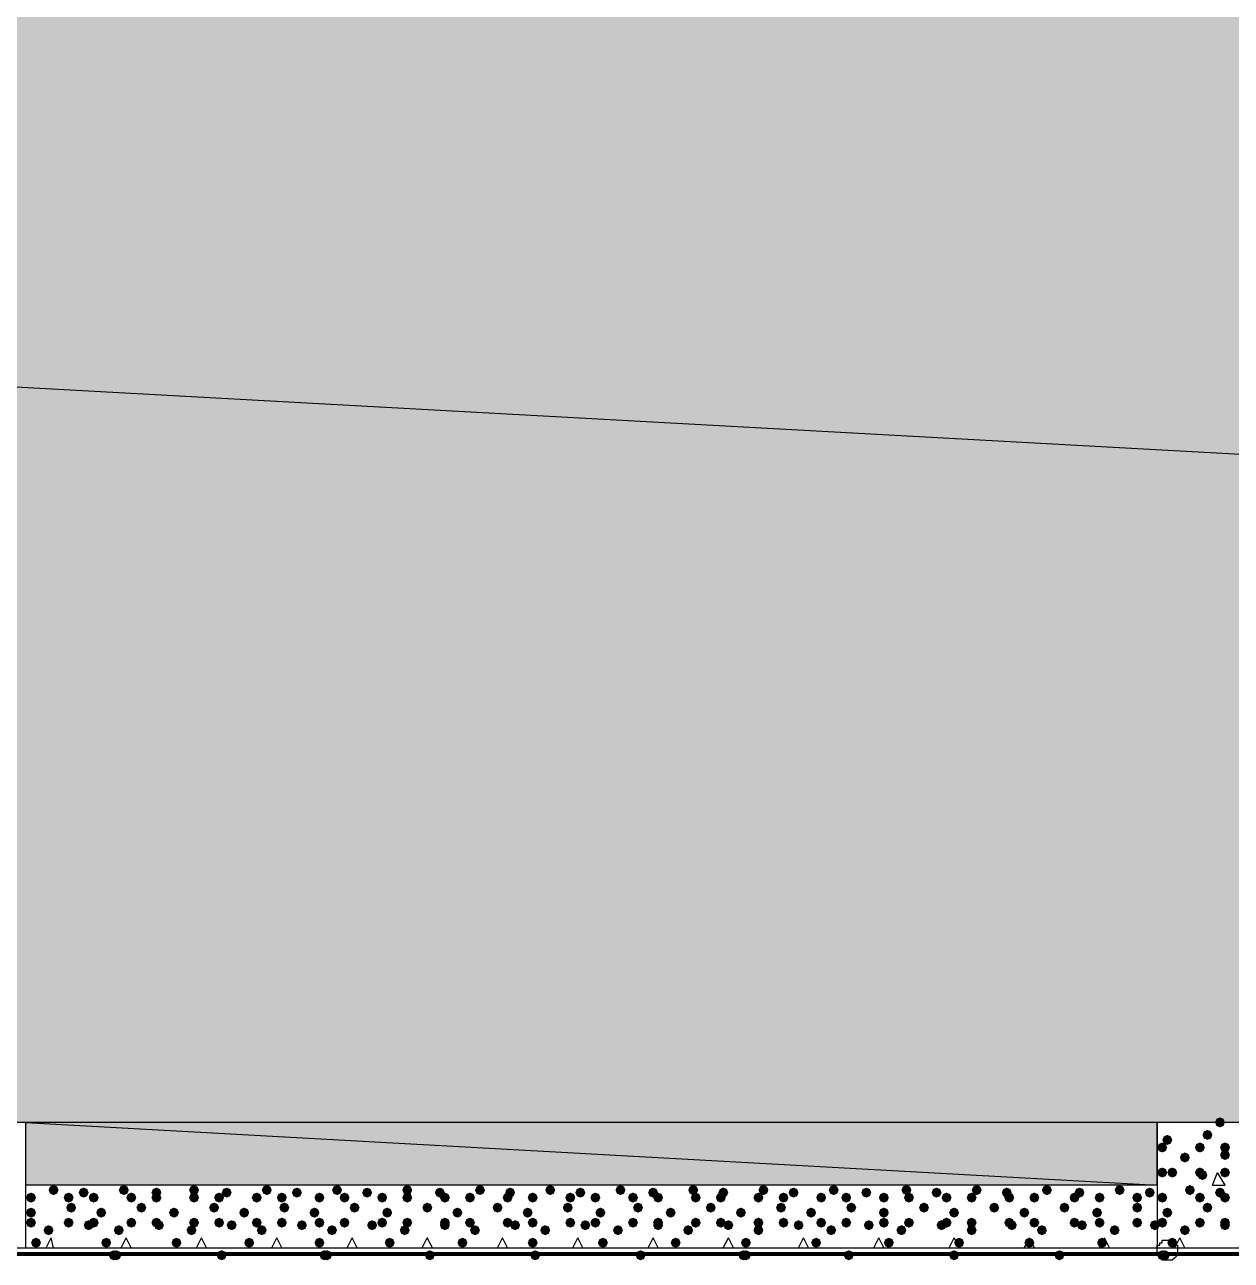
# Model space of a CAD drawing. Header units: millimetres. Extents: x 0 to 420, y 0 to 297.
# Drawn here: x 154.5 to 174.86, y 84.33 to 105.19 of the extents above; entities that cross this region are included whole.
import ezdxf

# ---------------------------------------------------------------- set-up
doc = ezdxf.new("R2010")
doc.units = ezdxf.units.MM
doc.layers.get('0').update_dxf_attribs({"linetype": 'CONTINUOUS'})

msp = doc.modelspace()

# ---------------------------------------------------------------- hatches: boundary and pattern name
at = {"true_color": 0x000008}
h = msp.add_hatch(color=0, dxfattribs=at)
h.paths.add_polyline_path([(379.518333, 105.748667), (33.401, 105.748667), (379.518333, 86.656333)], flags=0)
h.paths.add_polyline_path([(33.401, 105.748667), (379.518333, 86.656333), (33.401, 86.656333)], flags=0)
h = msp.add_hatch(color=0, dxfattribs=at)
h.paths.add_polyline_path([(173.609, 86.656333), (154.516667, 86.656333), (173.609, 85.598)], flags=0)
h.paths.add_polyline_path([(154.516667, 86.656333), (173.609, 85.598), (154.516667, 85.598)], flags=0)
at = {"true_color": 0x000007}
for points in [[(174.752, 86.656333), (174.727129, 86.596537), (174.667333, 86.571667), (174.607537, 86.596537), (174.582667, 86.656333), (174.607537, 86.716129), (174.667333, 86.741), (174.727129, 86.716129)], [(173.863, 86.36), (173.838129, 86.300204), (173.778333, 86.275333), (173.718538, 86.300204), (173.693667, 86.36), (173.718537, 86.419796), (173.778333, 86.444667), (173.838129, 86.419796)], [(174.540333, 86.444667), (174.515462, 86.384871), (174.455667, 86.36), (174.395871, 86.384871), (174.371, 86.444667), (174.395871, 86.504462), (174.455667, 86.529333), (174.515462, 86.504463)], [(173.778333, 86.233), (173.753463, 86.173204), (173.693667, 86.148333), (173.633871, 86.173204), (173.609, 86.233), (173.633871, 86.292796), (173.693667, 86.317667), (173.753462, 86.292796)], [(174.413333, 86.233), (174.388463, 86.173204), (174.328667, 86.148333), (174.268871, 86.173204), (174.244, 86.233), (174.268871, 86.292796), (174.328667, 86.317667), (174.388462, 86.292796)], [(174.836667, 86.233), (174.811796, 86.173204), (174.752, 86.148333), (174.692204, 86.173204), (174.667333, 86.233), (174.692204, 86.292796), (174.752, 86.317667), (174.811796, 86.292796)], [(174.836667, 86.106), (174.811796, 86.046204), (174.752, 86.021333), (174.692204, 86.046204), (174.667333, 86.106), (174.692204, 86.165796), (174.752, 86.190667), (174.811796, 86.165796)], [(174.159333, 86.063667), (174.134462, 86.003871), (174.074667, 85.979), (174.014871, 86.003871), (173.99, 86.063667), (174.014871, 86.123462), (174.074667, 86.148333), (174.134462, 86.123463)], [(173.778333, 85.809667), (173.753463, 85.749871), (173.693667, 85.725), (173.633871, 85.749871), (173.609, 85.809667), (173.633871, 85.869462), (173.693667, 85.894333), (173.753462, 85.869463)], [(173.947667, 85.809667), (173.922796, 85.749871), (173.863, 85.725), (173.803204, 85.749871), (173.778333, 85.809667), (173.803204, 85.869462), (173.863, 85.894333), (173.922796, 85.869463)], [(174.413333, 85.809667), (174.388463, 85.749871), (174.328667, 85.725), (174.268871, 85.749871), (174.244, 85.809667), (174.268871, 85.869462), (174.328667, 85.894333), (174.388462, 85.869463)], [(174.455667, 85.767333), (174.430796, 85.707538), (174.371, 85.682667), (174.311204, 85.707538), (174.286333, 85.767333), (174.311204, 85.827129), (174.371, 85.852), (174.430796, 85.827129)], [(174.836667, 85.809667), (174.811796, 85.749871), (174.752, 85.725), (174.692204, 85.749871), (174.667333, 85.809667), (174.692204, 85.869462), (174.752, 85.894333), (174.811796, 85.869463)], [(174.244, 85.513333), (174.219129, 85.453537), (174.159333, 85.428667), (174.099538, 85.453537), (174.074667, 85.513333), (174.099537, 85.573129), (174.159333, 85.598), (174.219129, 85.573129)], [(174.752, 85.471), (174.727129, 85.411204), (174.667333, 85.386333), (174.607537, 85.411204), (174.582667, 85.471), (174.607537, 85.530796), (174.667333, 85.555667), (174.727129, 85.530796)], [(173.778333, 85.386333), (173.753463, 85.326537), (173.693667, 85.301667), (173.633871, 85.326537), (173.609, 85.386333), (173.633871, 85.446129), (173.693667, 85.471), (173.753462, 85.446129)], [(174.413333, 85.386333), (174.388463, 85.326537), (174.328667, 85.301667), (174.268871, 85.326537), (174.244, 85.386333), (174.268871, 85.446129), (174.328667, 85.471), (174.388462, 85.446129)], [(174.836667, 85.386333), (174.811796, 85.326537), (174.752, 85.301667), (174.692204, 85.326537), (174.667333, 85.386333), (174.692204, 85.446129), (174.752, 85.471), (174.811796, 85.446129)], [(173.863, 85.132333), (173.838129, 85.072538), (173.778333, 85.047667), (173.718538, 85.072538), (173.693667, 85.132333), (173.718537, 85.192129), (173.778333, 85.217), (173.838129, 85.192129)], [(174.540333, 85.217), (174.515462, 85.157204), (174.455667, 85.132333), (174.395871, 85.157204), (174.371, 85.217), (174.395871, 85.276796), (174.455667, 85.301667), (174.515462, 85.276796)], [(173.778333, 84.963), (173.753463, 84.903204), (173.693667, 84.878333), (173.633871, 84.903204), (173.609, 84.963), (173.633871, 85.022796), (173.693667, 85.047667), (173.753462, 85.022796)], [(174.159333, 84.836), (174.134462, 84.776204), (174.074667, 84.751333), (174.014871, 84.776204), (173.99, 84.836), (174.014871, 84.895796), (174.074667, 84.920667), (174.134462, 84.895796)], [(174.413333, 84.963), (174.388463, 84.903204), (174.328667, 84.878333), (174.268871, 84.903204), (174.244, 84.963), (174.268871, 85.022796), (174.328667, 85.047667), (174.388462, 85.022796)], [(174.836667, 84.963), (174.811796, 84.903204), (174.752, 84.878333), (174.692204, 84.903204), (174.667333, 84.963), (174.692204, 85.022796), (174.752, 85.047667), (174.811796, 85.022796)], [(174.836667, 84.920667), (174.811796, 84.860871), (174.752, 84.836), (174.692204, 84.860871), (174.667333, 84.920667), (174.692204, 84.980462), (174.752, 85.005333), (174.811796, 84.980463)], [(173.947667, 84.624333), (173.922796, 84.564537), (173.863, 84.539667), (173.803204, 84.564537), (173.778333, 84.624333), (173.803204, 84.684129), (173.863, 84.709), (173.922796, 84.684129)]]:
    msp.add_hatch(color=0, dxfattribs=at).paths.add_polyline_path(points, flags=0)
at = {"true_color": 0x000008}
for points in [[(155.067, 85.513333), (155.042129, 85.453537), (154.982333, 85.428667), (154.922538, 85.453537), (154.897667, 85.513333), (154.922537, 85.573129), (154.982333, 85.598), (155.042129, 85.573129)], [(155.575, 85.471), (155.550129, 85.411204), (155.490333, 85.386333), (155.430538, 85.411204), (155.405667, 85.471), (155.430537, 85.530796), (155.490333, 85.555667), (155.550129, 85.530796)], [(156.252333, 85.513333), (156.227463, 85.453537), (156.167667, 85.428667), (156.107871, 85.453537), (156.083, 85.513333), (156.107871, 85.573129), (156.167667, 85.598), (156.227462, 85.573129)], [(156.802667, 85.471), (156.777796, 85.411204), (156.718, 85.386333), (156.658204, 85.411204), (156.633333, 85.471), (156.658204, 85.530796), (156.718, 85.555667), (156.777796, 85.530796)], [(157.437667, 85.513333), (157.412796, 85.453537), (157.353, 85.428667), (157.293204, 85.453537), (157.268333, 85.513333), (157.293204, 85.573129), (157.353, 85.598), (157.412796, 85.573129)], [(157.988, 85.471), (157.963129, 85.411204), (157.903333, 85.386333), (157.843538, 85.411204), (157.818667, 85.471), (157.843537, 85.530796), (157.903333, 85.555667), (157.963129, 85.530796)], [(158.665333, 85.513333), (158.640463, 85.453537), (158.580667, 85.428667), (158.520871, 85.453537), (158.496, 85.513333), (158.520871, 85.573129), (158.580667, 85.598), (158.640462, 85.573129)], [(159.173333, 85.471), (159.148462, 85.411204), (159.088667, 85.386333), (159.028871, 85.411204), (159.004, 85.471), (159.028871, 85.530796), (159.088667, 85.555667), (159.148462, 85.530796)], [(159.850667, 85.513333), (159.825796, 85.453537), (159.766, 85.428667), (159.706204, 85.453537), (159.681333, 85.513333), (159.706204, 85.573129), (159.766, 85.598), (159.825796, 85.573129)], [(160.358667, 85.471), (160.333796, 85.411204), (160.274, 85.386333), (160.214204, 85.411204), (160.189333, 85.471), (160.214204, 85.530796), (160.274, 85.555667), (160.333796, 85.530796)], [(161.036, 85.513333), (161.011129, 85.453537), (160.951333, 85.428667), (160.891538, 85.453537), (160.866667, 85.513333), (160.891537, 85.573129), (160.951333, 85.598), (161.011129, 85.573129)], [(161.586333, 85.471), (161.561462, 85.411204), (161.501667, 85.386333), (161.441871, 85.411204), (161.417, 85.471), (161.441871, 85.530796), (161.501667, 85.555667), (161.561462, 85.530796)], [(162.263667, 85.513333), (162.238796, 85.453537), (162.179, 85.428667), (162.119204, 85.453537), (162.094333, 85.513333), (162.119204, 85.573129), (162.179, 85.598), (162.238796, 85.573129)], [(162.771667, 85.471), (162.746796, 85.411204), (162.687, 85.386333), (162.627204, 85.411204), (162.602333, 85.471), (162.627204, 85.530796), (162.687, 85.555667), (162.746796, 85.530796)], [(163.449, 85.513333), (163.424129, 85.453537), (163.364333, 85.428667), (163.304538, 85.453537), (163.279667, 85.513333), (163.304537, 85.573129), (163.364333, 85.598), (163.424129, 85.573129)], [(163.957, 85.471), (163.932129, 85.411204), (163.872333, 85.386333), (163.812537, 85.411204), (163.787667, 85.471), (163.812537, 85.530796), (163.872333, 85.555667), (163.932129, 85.530796)], [(164.634333, 85.513333), (164.609463, 85.453537), (164.549667, 85.428667), (164.489871, 85.453537), (164.465, 85.513333), (164.489871, 85.573129), (164.549667, 85.598), (164.609462, 85.573129)], [(165.184667, 85.471), (165.159796, 85.411204), (165.1, 85.386333), (165.040204, 85.411204), (165.015333, 85.471), (165.040204, 85.530796), (165.1, 85.555667), (165.159796, 85.530796)], [(165.862, 85.513333), (165.837129, 85.453537), (165.777333, 85.428667), (165.717537, 85.453537), (165.692667, 85.513333), (165.717537, 85.573129), (165.777333, 85.598), (165.837129, 85.573129)], [(166.37, 85.471), (166.345129, 85.411204), (166.285333, 85.386333), (166.225538, 85.411204), (166.200667, 85.471), (166.225537, 85.530796), (166.285333, 85.555667), (166.345129, 85.530796)], [(167.047333, 85.513333), (167.022462, 85.453537), (166.962667, 85.428667), (166.902871, 85.453537), (166.878, 85.513333), (166.902871, 85.573129), (166.962667, 85.598), (167.022462, 85.573129)], [(167.555333, 85.471), (167.530462, 85.411204), (167.470667, 85.386333), (167.410871, 85.411204), (167.386, 85.471), (167.410871, 85.530796), (167.470667, 85.555667), (167.530462, 85.530796)], [(168.232667, 85.513333), (168.207796, 85.453537), (168.148, 85.428667), (168.088204, 85.453537), (168.063333, 85.513333), (168.088204, 85.573129), (168.148, 85.598), (168.207796, 85.573129)], [(168.783, 85.471), (168.758129, 85.411204), (168.698333, 85.386333), (168.638537, 85.411204), (168.613667, 85.471), (168.638537, 85.530796), (168.698333, 85.555667), (168.758129, 85.530796)], [(169.460333, 85.513333), (169.435462, 85.453537), (169.375667, 85.428667), (169.315871, 85.453537), (169.291, 85.513333), (169.315871, 85.573129), (169.375667, 85.598), (169.435462, 85.573129)], [(169.968333, 85.471), (169.943463, 85.411204), (169.883667, 85.386333), (169.823871, 85.411204), (169.799, 85.471), (169.823871, 85.530796), (169.883667, 85.555667), (169.943462, 85.530796)], [(170.645667, 85.513333), (170.620796, 85.453537), (170.561, 85.428667), (170.501204, 85.453537), (170.476333, 85.513333), (170.501204, 85.573129), (170.561, 85.598), (170.620796, 85.573129)], [(171.153667, 85.471), (171.128796, 85.411204), (171.069, 85.386333), (171.009204, 85.411204), (170.984333, 85.471), (171.009204, 85.530796), (171.069, 85.555667), (171.128796, 85.530796)], [(171.831, 85.513333), (171.806129, 85.453537), (171.746333, 85.428667), (171.686538, 85.453537), (171.661667, 85.513333), (171.686537, 85.573129), (171.746333, 85.598), (171.806129, 85.573129)], [(172.381333, 85.471), (172.356462, 85.411204), (172.296667, 85.386333), (172.236871, 85.411204), (172.212, 85.471), (172.236871, 85.530796), (172.296667, 85.555667), (172.356462, 85.530796)], [(173.058667, 85.513333), (173.033796, 85.453537), (172.974, 85.428667), (172.914204, 85.453537), (172.889333, 85.513333), (172.914204, 85.573129), (172.974, 85.598), (173.033796, 85.573129)], [(173.566667, 85.471), (173.541796, 85.411204), (173.482, 85.386333), (173.422204, 85.411204), (173.397333, 85.471), (173.422204, 85.530796), (173.482, 85.555667), (173.541796, 85.530796)], [(154.686, 85.386333), (154.661129, 85.326537), (154.601333, 85.301667), (154.541538, 85.326537), (154.516667, 85.386333), (154.541537, 85.446129), (154.601333, 85.471), (154.661129, 85.446129)], [(155.321, 85.386333), (155.296129, 85.326537), (155.236333, 85.301667), (155.176538, 85.326537), (155.151667, 85.386333), (155.176537, 85.446129), (155.236333, 85.471), (155.296129, 85.446129)], [(155.744333, 85.386333), (155.719463, 85.326537), (155.659667, 85.301667), (155.599871, 85.326537), (155.575, 85.386333), (155.599871, 85.446129), (155.659667, 85.471), (155.719462, 85.446129)], [(156.379333, 85.386333), (156.354463, 85.326537), (156.294667, 85.301667), (156.234871, 85.326537), (156.21, 85.386333), (156.234871, 85.446129), (156.294667, 85.471), (156.354462, 85.446129)], [(156.802667, 85.386333), (156.777796, 85.326537), (156.718, 85.301667), (156.658204, 85.326537), (156.633333, 85.386333), (156.658204, 85.446129), (156.718, 85.471), (156.777796, 85.446129)], [(157.437667, 85.386333), (157.412796, 85.326537), (157.353, 85.301667), (157.293204, 85.326537), (157.268333, 85.386333), (157.293204, 85.446129), (157.353, 85.471), (157.412796, 85.446129)], [(157.861, 85.386333), (157.836129, 85.326537), (157.776333, 85.301667), (157.716538, 85.326537), (157.691667, 85.386333), (157.716537, 85.446129), (157.776333, 85.471), (157.836129, 85.446129)], [(158.496, 85.386333), (158.471129, 85.326537), (158.411333, 85.301667), (158.351538, 85.326537), (158.326667, 85.386333), (158.351537, 85.446129), (158.411333, 85.471), (158.471129, 85.446129)], [(158.919333, 85.386333), (158.894463, 85.326537), (158.834667, 85.301667), (158.774871, 85.326537), (158.75, 85.386333), (158.774871, 85.446129), (158.834667, 85.471), (158.894462, 85.446129)], [(159.554333, 85.386333), (159.529462, 85.326537), (159.469667, 85.301667), (159.409871, 85.326537), (159.385, 85.386333), (159.409871, 85.446129), (159.469667, 85.471), (159.529462, 85.446129)], [(159.977667, 85.386333), (159.952796, 85.326537), (159.893, 85.301667), (159.833204, 85.326537), (159.808333, 85.386333), (159.833204, 85.446129), (159.893, 85.471), (159.952796, 85.446129)], [(160.612667, 85.386333), (160.587796, 85.326537), (160.528, 85.301667), (160.468204, 85.326537), (160.443333, 85.386333), (160.468204, 85.446129), (160.528, 85.471), (160.587796, 85.446129)], [(161.036, 85.386333), (161.011129, 85.326537), (160.951333, 85.301667), (160.891538, 85.326537), (160.866667, 85.386333), (160.891537, 85.446129), (160.951333, 85.471), (161.011129, 85.446129)], [(161.671, 85.386333), (161.646129, 85.326537), (161.586333, 85.301667), (161.526538, 85.326537), (161.501667, 85.386333), (161.526537, 85.446129), (161.586333, 85.471), (161.646129, 85.446129)], [(162.094333, 85.386333), (162.069462, 85.326537), (162.009667, 85.301667), (161.949871, 85.326537), (161.925, 85.386333), (161.949871, 85.446129), (162.009667, 85.471), (162.069462, 85.446129)], [(162.729333, 85.386333), (162.704463, 85.326537), (162.644667, 85.301667), (162.584871, 85.326537), (162.56, 85.386333), (162.584871, 85.446129), (162.644667, 85.471), (162.704462, 85.446129)], [(163.152667, 85.386333), (163.127796, 85.326537), (163.068, 85.301667), (163.008204, 85.326537), (162.983333, 85.386333), (163.008204, 85.446129), (163.068, 85.471), (163.127796, 85.446129)], [(163.787667, 85.386333), (163.762796, 85.326537), (163.703, 85.301667), (163.643204, 85.326537), (163.618333, 85.386333), (163.643204, 85.446129), (163.703, 85.471), (163.762796, 85.446129)], [(164.211, 85.386333), (164.186129, 85.326537), (164.126333, 85.301667), (164.066538, 85.326537), (164.041667, 85.386333), (164.066537, 85.446129), (164.126333, 85.471), (164.186129, 85.446129)], [(164.846, 85.386333), (164.821129, 85.326537), (164.761333, 85.301667), (164.701538, 85.326537), (164.676667, 85.386333), (164.701537, 85.446129), (164.761333, 85.471), (164.821129, 85.446129)], [(165.269333, 85.386333), (165.244463, 85.326537), (165.184667, 85.301667), (165.124871, 85.326537), (165.1, 85.386333), (165.124871, 85.446129), (165.184667, 85.471), (165.244462, 85.446129)], [(165.904333, 85.386333), (165.879462, 85.326537), (165.819667, 85.301667), (165.759871, 85.326537), (165.735, 85.386333), (165.759871, 85.446129), (165.819667, 85.471), (165.879462, 85.446129)], [(166.327667, 85.386333), (166.302796, 85.326537), (166.243, 85.301667), (166.183204, 85.326537), (166.158333, 85.386333), (166.183204, 85.446129), (166.243, 85.471), (166.302796, 85.446129)], [(166.962667, 85.386333), (166.937796, 85.326537), (166.878, 85.301667), (166.818204, 85.326537), (166.793333, 85.386333), (166.818204, 85.446129), (166.878, 85.471), (166.937796, 85.446129)], [(167.386, 85.386333), (167.361129, 85.326537), (167.301333, 85.301667), (167.241538, 85.326537), (167.216667, 85.386333), (167.241537, 85.446129), (167.301333, 85.471), (167.361129, 85.446129)], [(168.021, 85.386333), (167.996129, 85.326537), (167.936333, 85.301667), (167.876538, 85.326537), (167.851667, 85.386333), (167.876537, 85.446129), (167.936333, 85.471), (167.996129, 85.446129)], [(168.444333, 85.386333), (168.419463, 85.326537), (168.359667, 85.301667), (168.299871, 85.326537), (168.275, 85.386333), (168.299871, 85.446129), (168.359667, 85.471), (168.419462, 85.446129)], [(169.079333, 85.386333), (169.054463, 85.326537), (168.994667, 85.301667), (168.934871, 85.326537), (168.91, 85.386333), (168.934871, 85.446129), (168.994667, 85.471), (169.054462, 85.446129)], [(169.502667, 85.386333), (169.477796, 85.326537), (169.418, 85.301667), (169.358204, 85.326537), (169.333333, 85.386333), (169.358204, 85.446129), (169.418, 85.471), (169.477796, 85.446129)], [(170.137667, 85.386333), (170.112796, 85.326537), (170.053, 85.301667), (169.993204, 85.326537), (169.968333, 85.386333), (169.993204, 85.446129), (170.053, 85.471), (170.112796, 85.446129)], [(170.561, 85.386333), (170.536129, 85.326537), (170.476333, 85.301667), (170.416538, 85.326537), (170.391667, 85.386333), (170.416537, 85.446129), (170.476333, 85.471), (170.536129, 85.446129)], [(171.196, 85.386333), (171.171129, 85.326537), (171.111333, 85.301667), (171.051538, 85.326537), (171.026667, 85.386333), (171.051537, 85.446129), (171.111333, 85.471), (171.171129, 85.446129)], [(171.619333, 85.386333), (171.594463, 85.326537), (171.534667, 85.301667), (171.474871, 85.326537), (171.45, 85.386333), (171.474871, 85.446129), (171.534667, 85.471), (171.594462, 85.446129)], [(172.296667, 85.386333), (172.271796, 85.326537), (172.212, 85.301667), (172.152204, 85.326537), (172.127333, 85.386333), (172.152204, 85.446129), (172.212, 85.471), (172.271796, 85.446129)], [(172.72, 85.386333), (172.695129, 85.326537), (172.635333, 85.301667), (172.575538, 85.326537), (172.550667, 85.386333), (172.575537, 85.446129), (172.635333, 85.471), (172.695129, 85.446129)], [(173.355, 85.386333), (173.330129, 85.326537), (173.270333, 85.301667), (173.210538, 85.326537), (173.185667, 85.386333), (173.210537, 85.446129), (173.270333, 85.471), (173.330129, 85.446129)], [(154.686, 85.132333), (154.661129, 85.072538), (154.601333, 85.047667), (154.541538, 85.072538), (154.516667, 85.132333), (154.541537, 85.192129), (154.601333, 85.217), (154.661129, 85.192129)], [(155.363333, 85.217), (155.338462, 85.157204), (155.278667, 85.132333), (155.218871, 85.157204), (155.194, 85.217), (155.218871, 85.276796), (155.278667, 85.301667), (155.338462, 85.276796)], [(155.871333, 85.132333), (155.846462, 85.072538), (155.786667, 85.047667), (155.726871, 85.072538), (155.702, 85.132333), (155.726871, 85.192129), (155.786667, 85.217), (155.846462, 85.192129)], [(156.548667, 85.217), (156.523796, 85.157204), (156.464, 85.132333), (156.404204, 85.157204), (156.379333, 85.217), (156.404204, 85.276796), (156.464, 85.301667), (156.523796, 85.276796)], [(157.099, 85.132333), (157.074129, 85.072538), (157.014333, 85.047667), (156.954538, 85.072538), (156.929667, 85.132333), (156.954537, 85.192129), (157.014333, 85.217), (157.074129, 85.192129)], [(157.776333, 85.217), (157.751463, 85.157204), (157.691667, 85.132333), (157.631871, 85.157204), (157.607, 85.217), (157.631871, 85.276796), (157.691667, 85.301667), (157.751462, 85.276796)], [(158.284333, 85.132333), (158.259462, 85.072538), (158.199667, 85.047667), (158.139871, 85.072538), (158.115, 85.132333), (158.139871, 85.192129), (158.199667, 85.217), (158.259462, 85.192129)], [(158.961667, 85.217), (158.936796, 85.157204), (158.877, 85.132333), (158.817204, 85.157204), (158.792333, 85.217), (158.817204, 85.276796), (158.877, 85.301667), (158.936796, 85.276796)], [(159.469667, 85.132333), (159.444796, 85.072538), (159.385, 85.047667), (159.325204, 85.072538), (159.300333, 85.132333), (159.325204, 85.192129), (159.385, 85.217), (159.444796, 85.192129)], [(160.147, 85.217), (160.122129, 85.157204), (160.062333, 85.132333), (160.002538, 85.157204), (159.977667, 85.217), (160.002537, 85.276796), (160.062333, 85.301667), (160.122129, 85.276796)], [(160.697333, 85.132333), (160.672462, 85.072538), (160.612667, 85.047667), (160.552871, 85.072538), (160.528, 85.132333), (160.552871, 85.192129), (160.612667, 85.217), (160.672462, 85.192129)], [(161.374667, 85.217), (161.349796, 85.157204), (161.29, 85.132333), (161.230204, 85.157204), (161.205333, 85.217), (161.230204, 85.276796), (161.29, 85.301667), (161.349796, 85.276796)], [(161.882667, 85.132333), (161.857796, 85.072538), (161.798, 85.047667), (161.738204, 85.072538), (161.713333, 85.132333), (161.738204, 85.192129), (161.798, 85.217), (161.857796, 85.192129)], [(162.56, 85.217), (162.535129, 85.157204), (162.475333, 85.132333), (162.415538, 85.157204), (162.390667, 85.217), (162.415537, 85.276796), (162.475333, 85.301667), (162.535129, 85.276796)], [(163.068, 85.132333), (163.043129, 85.072538), (162.983333, 85.047667), (162.923538, 85.072538), (162.898667, 85.132333), (162.923537, 85.192129), (162.983333, 85.217), (163.043129, 85.192129)], [(163.745333, 85.217), (163.720462, 85.157204), (163.660667, 85.132333), (163.600871, 85.157204), (163.576, 85.217), (163.600871, 85.276796), (163.660667, 85.301667), (163.720462, 85.276796)], [(164.295667, 85.132333), (164.270796, 85.072538), (164.211, 85.047667), (164.151204, 85.072538), (164.126333, 85.132333), (164.151204, 85.192129), (164.211, 85.217), (164.270796, 85.192129)], [(164.930667, 85.217), (164.905796, 85.157204), (164.846, 85.132333), (164.786204, 85.157204), (164.761333, 85.217), (164.786204, 85.276796), (164.846, 85.301667), (164.905796, 85.276796)], [(165.481, 85.132333), (165.456129, 85.072538), (165.396333, 85.047667), (165.336538, 85.072538), (165.311667, 85.132333), (165.336537, 85.192129), (165.396333, 85.217), (165.456129, 85.192129)], [(166.158333, 85.217), (166.133463, 85.157204), (166.073667, 85.132333), (166.013871, 85.157204), (165.989, 85.217), (166.013871, 85.276796), (166.073667, 85.301667), (166.133462, 85.276796)], [(166.666333, 85.132333), (166.641462, 85.072538), (166.581667, 85.047667), (166.521871, 85.072538), (166.497, 85.132333), (166.521871, 85.192129), (166.581667, 85.217), (166.641462, 85.192129)], [(167.343667, 85.217), (167.318796, 85.157204), (167.259, 85.132333), (167.199204, 85.157204), (167.174333, 85.217), (167.199204, 85.276796), (167.259, 85.301667), (167.318796, 85.276796)], [(167.851667, 85.132333), (167.826796, 85.072538), (167.767, 85.047667), (167.707204, 85.072538), (167.682333, 85.132333), (167.707204, 85.192129), (167.767, 85.217), (167.826796, 85.192129)], [(168.529, 85.217), (168.504129, 85.157204), (168.444333, 85.132333), (168.384538, 85.157204), (168.359667, 85.217), (168.384537, 85.276796), (168.444333, 85.301667), (168.504129, 85.276796)], [(169.079333, 85.132333), (169.054463, 85.072538), (168.994667, 85.047667), (168.934871, 85.072538), (168.91, 85.132333), (168.934871, 85.192129), (168.994667, 85.217), (169.054462, 85.192129)], [(169.756667, 85.217), (169.731796, 85.157204), (169.672, 85.132333), (169.612204, 85.157204), (169.587333, 85.217), (169.612204, 85.276796), (169.672, 85.301667), (169.731796, 85.276796)], [(170.264667, 85.132333), (170.239796, 85.072538), (170.18, 85.047667), (170.120204, 85.072538), (170.095333, 85.132333), (170.120204, 85.192129), (170.18, 85.217), (170.239796, 85.192129)], [(170.942, 85.217), (170.917129, 85.157204), (170.857333, 85.132333), (170.797537, 85.157204), (170.772667, 85.217), (170.797537, 85.276796), (170.857333, 85.301667), (170.917129, 85.276796)], [(171.45, 85.132333), (171.425129, 85.072538), (171.365333, 85.047667), (171.305538, 85.072538), (171.280667, 85.132333), (171.305537, 85.192129), (171.365333, 85.217), (171.425129, 85.192129)], [(172.127333, 85.217), (172.102463, 85.157204), (172.042667, 85.132333), (171.982871, 85.157204), (171.958, 85.217), (171.982871, 85.276796), (172.042667, 85.301667), (172.102462, 85.276796)], [(172.677667, 85.132333), (172.652796, 85.072538), (172.593, 85.047667), (172.533204, 85.072538), (172.508333, 85.132333), (172.533204, 85.192129), (172.593, 85.217), (172.652796, 85.192129)], [(173.355, 85.217), (173.330129, 85.157204), (173.270333, 85.132333), (173.210538, 85.157204), (173.185667, 85.217), (173.210537, 85.276796), (173.270333, 85.301667), (173.330129, 85.276796)], [(154.686, 84.963), (154.661129, 84.903204), (154.601333, 84.878333), (154.541538, 84.903204), (154.516667, 84.963), (154.541537, 85.022796), (154.601333, 85.047667), (154.661129, 85.022796)], [(154.982333, 84.836), (154.957462, 84.776204), (154.897667, 84.751333), (154.837871, 84.776204), (154.813, 84.836), (154.837871, 84.895796), (154.897667, 84.920667), (154.957462, 84.895796)], [(155.321, 84.963), (155.296129, 84.903204), (155.236333, 84.878333), (155.176538, 84.903204), (155.151667, 84.963), (155.176537, 85.022796), (155.236333, 85.047667), (155.296129, 85.022796)], [(155.659667, 84.920667), (155.634796, 84.860871), (155.575, 84.836), (155.515204, 84.860871), (155.490333, 84.920667), (155.515204, 84.980462), (155.575, 85.005333), (155.634796, 84.980463)], [(155.744333, 84.963), (155.719463, 84.903204), (155.659667, 84.878333), (155.599871, 84.903204), (155.575, 84.963), (155.599871, 85.022796), (155.659667, 85.047667), (155.719462, 85.022796)], [(156.167667, 84.836), (156.142796, 84.776204), (156.083, 84.751333), (156.023204, 84.776204), (155.998333, 84.836), (156.023204, 84.895796), (156.083, 84.920667), (156.142796, 84.895796)], [(156.379333, 84.963), (156.354463, 84.903204), (156.294667, 84.878333), (156.234871, 84.903204), (156.21, 84.963), (156.234871, 85.022796), (156.294667, 85.047667), (156.354462, 85.022796)], [(156.802667, 84.963), (156.777796, 84.903204), (156.718, 84.878333), (156.658204, 84.903204), (156.633333, 84.963), (156.658204, 85.022796), (156.718, 85.047667), (156.777796, 85.022796)], [(156.845, 84.920667), (156.820129, 84.860871), (156.760333, 84.836), (156.700538, 84.860871), (156.675667, 84.920667), (156.700537, 84.980462), (156.760333, 85.005333), (156.820129, 84.980463)], [(157.395333, 84.836), (157.370463, 84.776204), (157.310667, 84.751333), (157.250871, 84.776204), (157.226, 84.836), (157.250871, 84.895796), (157.310667, 84.920667), (157.370462, 84.895796)], [(157.437667, 84.963), (157.412796, 84.903204), (157.353, 84.878333), (157.293204, 84.903204), (157.268333, 84.963), (157.293204, 85.022796), (157.353, 85.047667), (157.412796, 85.022796)], [(157.861, 84.963), (157.836129, 84.903204), (157.776333, 84.878333), (157.716538, 84.903204), (157.691667, 84.963), (157.716537, 85.022796), (157.776333, 85.047667), (157.836129, 85.022796)], [(158.072667, 84.920667), (158.047796, 84.860871), (157.988, 84.836), (157.928204, 84.860871), (157.903333, 84.920667), (157.928204, 84.980462), (157.988, 85.005333), (158.047796, 84.980463)], [(158.496, 84.963), (158.471129, 84.903204), (158.411333, 84.878333), (158.351538, 84.903204), (158.326667, 84.963), (158.351537, 85.022796), (158.411333, 85.047667), (158.471129, 85.022796)], [(158.580667, 84.836), (158.555796, 84.776204), (158.496, 84.751333), (158.436204, 84.776204), (158.411333, 84.836), (158.436204, 84.895796), (158.496, 84.920667), (158.555796, 84.895796)], [(158.919333, 84.963), (158.894463, 84.903204), (158.834667, 84.878333), (158.774871, 84.903204), (158.75, 84.963), (158.774871, 85.022796), (158.834667, 85.047667), (158.894462, 85.022796)], [(159.258, 84.920667), (159.233129, 84.860871), (159.173333, 84.836), (159.113538, 84.860871), (159.088667, 84.920667), (159.113537, 84.980462), (159.173333, 85.005333), (159.233129, 84.980463)], [(159.554333, 84.963), (159.529462, 84.903204), (159.469667, 84.878333), (159.409871, 84.903204), (159.385, 84.963), (159.409871, 85.022796), (159.469667, 85.047667), (159.529462, 85.022796)], [(159.766, 84.836), (159.741129, 84.776204), (159.681333, 84.751333), (159.621538, 84.776204), (159.596667, 84.836), (159.621537, 84.895796), (159.681333, 84.920667), (159.741129, 84.895796)], [(159.977667, 84.963), (159.952796, 84.903204), (159.893, 84.878333), (159.833204, 84.903204), (159.808333, 84.963), (159.833204, 85.022796), (159.893, 85.047667), (159.952796, 85.022796)], [(160.443333, 84.920667), (160.418462, 84.860871), (160.358667, 84.836), (160.298871, 84.860871), (160.274, 84.920667), (160.298871, 84.980462), (160.358667, 85.005333), (160.418462, 84.980463)], [(160.612667, 84.963), (160.587796, 84.903204), (160.528, 84.878333), (160.468204, 84.903204), (160.443333, 84.963), (160.468204, 85.022796), (160.528, 85.047667), (160.587796, 85.022796)], [(160.993667, 84.836), (160.968796, 84.776204), (160.909, 84.751333), (160.849204, 84.776204), (160.824333, 84.836), (160.849204, 84.895796), (160.909, 84.920667), (160.968796, 84.895796)], [(161.036, 84.963), (161.011129, 84.903204), (160.951333, 84.878333), (160.891538, 84.903204), (160.866667, 84.963), (160.891537, 85.022796), (160.951333, 85.047667), (161.011129, 85.022796)], [(161.671, 84.963), (161.646129, 84.903204), (161.586333, 84.878333), (161.526538, 84.903204), (161.501667, 84.963), (161.526537, 85.022796), (161.586333, 85.047667), (161.646129, 85.022796)], [(161.671, 84.920667), (161.646129, 84.860871), (161.586333, 84.836), (161.526538, 84.860871), (161.501667, 84.920667), (161.526537, 84.980462), (161.586333, 85.005333), (161.646129, 84.980463)], [(162.094333, 84.963), (162.069462, 84.903204), (162.009667, 84.878333), (161.949871, 84.903204), (161.925, 84.963), (161.949871, 85.022796), (162.009667, 85.047667), (162.069462, 85.022796)], [(162.179, 84.836), (162.154129, 84.776204), (162.094333, 84.751333), (162.034538, 84.776204), (162.009667, 84.836), (162.034537, 84.895796), (162.094333, 84.920667), (162.154129, 84.895796)], [(162.729333, 84.963), (162.704463, 84.903204), (162.644667, 84.878333), (162.584871, 84.903204), (162.56, 84.963), (162.584871, 85.022796), (162.644667, 85.047667), (162.704462, 85.022796)], [(162.856333, 84.920667), (162.831462, 84.860871), (162.771667, 84.836), (162.711871, 84.860871), (162.687, 84.920667), (162.711871, 84.980462), (162.771667, 85.005333), (162.831462, 84.980463)], [(163.152667, 84.963), (163.127796, 84.903204), (163.068, 84.878333), (163.008204, 84.903204), (162.983333, 84.963), (163.008204, 85.022796), (163.068, 85.047667), (163.127796, 85.022796)], [(163.364333, 84.836), (163.339463, 84.776204), (163.279667, 84.751333), (163.219871, 84.776204), (163.195, 84.836), (163.219871, 84.895796), (163.279667, 84.920667), (163.339462, 84.895796)], [(163.787667, 84.963), (163.762796, 84.903204), (163.703, 84.878333), (163.643204, 84.903204), (163.618333, 84.963), (163.643204, 85.022796), (163.703, 85.047667), (163.762796, 85.022796)], [(164.041667, 84.920667), (164.016796, 84.860871), (163.957, 84.836), (163.897204, 84.860871), (163.872333, 84.920667), (163.897204, 84.980462), (163.957, 85.005333), (164.016796, 84.980463)], [(164.211, 84.963), (164.186129, 84.903204), (164.126333, 84.878333), (164.066538, 84.903204), (164.041667, 84.963), (164.066537, 85.022796), (164.126333, 85.047667), (164.186129, 85.022796)], [(164.592, 84.836), (164.567129, 84.776204), (164.507333, 84.751333), (164.447538, 84.776204), (164.422667, 84.836), (164.447537, 84.895796), (164.507333, 84.920667), (164.567129, 84.895796)], [(164.846, 84.963), (164.821129, 84.903204), (164.761333, 84.878333), (164.701538, 84.903204), (164.676667, 84.963), (164.701537, 85.022796), (164.761333, 85.047667), (164.821129, 85.022796)], [(165.269333, 84.963), (165.244463, 84.903204), (165.184667, 84.878333), (165.124871, 84.903204), (165.1, 84.963), (165.124871, 85.022796), (165.184667, 85.047667), (165.244462, 85.022796)], [(165.269333, 84.920667), (165.244463, 84.860871), (165.184667, 84.836), (165.124871, 84.860871), (165.1, 84.920667), (165.124871, 84.980462), (165.184667, 85.005333), (165.244462, 84.980463)], [(165.777333, 84.836), (165.752462, 84.776204), (165.692667, 84.751333), (165.632871, 84.776204), (165.608, 84.836), (165.632871, 84.895796), (165.692667, 84.920667), (165.752462, 84.895796)], [(165.904333, 84.963), (165.879462, 84.903204), (165.819667, 84.878333), (165.759871, 84.903204), (165.735, 84.963), (165.759871, 85.022796), (165.819667, 85.047667), (165.879462, 85.022796)], [(166.327667, 84.963), (166.302796, 84.903204), (166.243, 84.878333), (166.183204, 84.903204), (166.158333, 84.963), (166.183204, 85.022796), (166.243, 85.047667), (166.302796, 85.022796)], [(166.454667, 84.920667), (166.429796, 84.860871), (166.37, 84.836), (166.310204, 84.860871), (166.285333, 84.920667), (166.310204, 84.980462), (166.37, 85.005333), (166.429796, 84.980463)], [(166.962667, 84.963), (166.937796, 84.903204), (166.878, 84.878333), (166.818204, 84.903204), (166.793333, 84.963), (166.818204, 85.022796), (166.878, 85.047667), (166.937796, 85.022796)], [(166.962667, 84.836), (166.937796, 84.776204), (166.878, 84.751333), (166.818204, 84.776204), (166.793333, 84.836), (166.818204, 84.895796), (166.878, 84.920667), (166.937796, 84.895796)], [(167.386, 84.963), (167.361129, 84.903204), (167.301333, 84.878333), (167.241538, 84.903204), (167.216667, 84.963), (167.241537, 85.022796), (167.301333, 85.047667), (167.361129, 85.022796)], [(167.64, 84.920667), (167.615129, 84.860871), (167.555333, 84.836), (167.495538, 84.860871), (167.470667, 84.920667), (167.495537, 84.980462), (167.555333, 85.005333), (167.615129, 84.980463)], [(168.021, 84.963), (167.996129, 84.903204), (167.936333, 84.878333), (167.876538, 84.903204), (167.851667, 84.963), (167.876537, 85.022796), (167.936333, 85.047667), (167.996129, 85.022796)], [(168.190333, 84.836), (168.165462, 84.776204), (168.105667, 84.751333), (168.045871, 84.776204), (168.021, 84.836), (168.045871, 84.895796), (168.105667, 84.920667), (168.165462, 84.895796)], [(168.444333, 84.963), (168.419463, 84.903204), (168.359667, 84.878333), (168.299871, 84.903204), (168.275, 84.963), (168.299871, 85.022796), (168.359667, 85.047667), (168.419462, 85.022796)], [(168.825333, 84.920667), (168.800462, 84.860871), (168.740667, 84.836), (168.680871, 84.860871), (168.656, 84.920667), (168.680871, 84.980462), (168.740667, 85.005333), (168.800462, 84.980463)], [(169.079333, 84.963), (169.054463, 84.903204), (168.994667, 84.878333), (168.934871, 84.903204), (168.91, 84.963), (168.934871, 85.022796), (168.994667, 85.047667), (169.054462, 85.022796)], [(169.375667, 84.836), (169.350796, 84.776204), (169.291, 84.751333), (169.231204, 84.776204), (169.206333, 84.836), (169.231204, 84.895796), (169.291, 84.920667), (169.350796, 84.895796)], [(169.502667, 84.963), (169.477796, 84.903204), (169.418, 84.878333), (169.358204, 84.903204), (169.333333, 84.963), (169.358204, 85.022796), (169.418, 85.047667), (169.477796, 85.022796)], [(170.053, 84.920667), (170.028129, 84.860871), (169.968333, 84.836), (169.908537, 84.860871), (169.883667, 84.920667), (169.908537, 84.980462), (169.968333, 85.005333), (170.028129, 84.980463)], [(170.137667, 84.963), (170.112796, 84.903204), (170.053, 84.878333), (169.993204, 84.903204), (169.968333, 84.963), (169.993204, 85.022796), (170.053, 85.047667), (170.112796, 85.022796)], [(170.561, 84.963), (170.536129, 84.903204), (170.476333, 84.878333), (170.416538, 84.903204), (170.391667, 84.963), (170.416537, 85.022796), (170.476333, 85.047667), (170.536129, 85.022796)], [(170.561, 84.836), (170.536129, 84.776204), (170.476333, 84.751333), (170.416538, 84.776204), (170.391667, 84.836), (170.416537, 84.895796), (170.476333, 84.920667), (170.536129, 84.895796)], [(171.196, 84.963), (171.171129, 84.903204), (171.111333, 84.878333), (171.051538, 84.903204), (171.026667, 84.963), (171.051537, 85.022796), (171.111333, 85.047667), (171.171129, 85.022796)], [(171.238333, 84.920667), (171.213462, 84.860871), (171.153667, 84.836), (171.093871, 84.860871), (171.069, 84.920667), (171.093871, 84.980462), (171.153667, 85.005333), (171.213462, 84.980463)], [(171.619333, 84.963), (171.594463, 84.903204), (171.534667, 84.878333), (171.474871, 84.903204), (171.45, 84.963), (171.474871, 85.022796), (171.534667, 85.047667), (171.594462, 85.022796)], [(171.746333, 84.836), (171.721462, 84.776204), (171.661667, 84.751333), (171.601871, 84.776204), (171.577, 84.836), (171.601871, 84.895796), (171.661667, 84.920667), (171.721462, 84.895796)], [(172.296667, 84.963), (172.271796, 84.903204), (172.212, 84.878333), (172.152204, 84.903204), (172.127333, 84.963), (172.152204, 85.022796), (172.212, 85.047667), (172.271796, 85.022796)], [(172.423667, 84.920667), (172.398796, 84.860871), (172.339, 84.836), (172.279204, 84.860871), (172.254333, 84.920667), (172.279204, 84.980462), (172.339, 85.005333), (172.398796, 84.980463)], [(172.72, 84.963), (172.695129, 84.903204), (172.635333, 84.878333), (172.575538, 84.903204), (172.550667, 84.963), (172.575537, 85.022796), (172.635333, 85.047667), (172.695129, 85.022796)], [(172.974, 84.836), (172.949129, 84.776204), (172.889333, 84.751333), (172.829538, 84.776204), (172.804667, 84.836), (172.829537, 84.895796), (172.889333, 84.920667), (172.949129, 84.895796)], [(173.355, 84.963), (173.330129, 84.903204), (173.270333, 84.878333), (173.210538, 84.903204), (173.185667, 84.963), (173.210537, 85.022796), (173.270333, 85.047667), (173.330129, 85.022796)], [(173.651333, 84.920667), (173.626462, 84.860871), (173.566667, 84.836), (173.506871, 84.860871), (173.482, 84.920667), (173.506871, 84.980462), (173.566667, 85.005333), (173.626462, 84.980463)], [(154.770667, 84.624333), (154.745796, 84.564537), (154.686, 84.539667), (154.626204, 84.564537), (154.601333, 84.624333), (154.626204, 84.684129), (154.686, 84.709), (154.745796, 84.684129)], [(155.956, 84.624333), (155.931129, 84.564537), (155.871333, 84.539667), (155.811538, 84.564537), (155.786667, 84.624333), (155.811537, 84.684129), (155.871333, 84.709), (155.931129, 84.684129)], [(157.141333, 84.624333), (157.116462, 84.564537), (157.056667, 84.539667), (156.996871, 84.564537), (156.972, 84.624333), (156.996871, 84.684129), (157.056667, 84.709), (157.116462, 84.684129)], [(158.369, 84.624333), (158.344129, 84.564537), (158.284333, 84.539667), (158.224538, 84.564537), (158.199667, 84.624333), (158.224537, 84.684129), (158.284333, 84.709), (158.344129, 84.684129)], [(159.554333, 84.624333), (159.529462, 84.564537), (159.469667, 84.539667), (159.409871, 84.564537), (159.385, 84.624333), (159.409871, 84.684129), (159.469667, 84.709), (159.529462, 84.684129)], [(160.739667, 84.624333), (160.714796, 84.564537), (160.655, 84.539667), (160.595204, 84.564537), (160.570333, 84.624333), (160.595204, 84.684129), (160.655, 84.709), (160.714796, 84.684129)], [(161.967333, 84.624333), (161.942462, 84.564537), (161.882667, 84.539667), (161.822871, 84.564537), (161.798, 84.624333), (161.822871, 84.684129), (161.882667, 84.709), (161.942462, 84.684129)], [(163.152667, 84.624333), (163.127796, 84.564537), (163.068, 84.539667), (163.008204, 84.564537), (162.983333, 84.624333), (163.008204, 84.684129), (163.068, 84.709), (163.127796, 84.684129)], [(164.338, 84.624333), (164.313129, 84.564537), (164.253333, 84.539667), (164.193537, 84.564537), (164.168667, 84.624333), (164.193537, 84.684129), (164.253333, 84.709), (164.313129, 84.684129)], [(165.565667, 84.624333), (165.540796, 84.564537), (165.481, 84.539667), (165.421204, 84.564537), (165.396333, 84.624333), (165.421204, 84.684129), (165.481, 84.709), (165.540796, 84.684129)], [(166.751, 84.624333), (166.726129, 84.564537), (166.666333, 84.539667), (166.606538, 84.564537), (166.581667, 84.624333), (166.606537, 84.684129), (166.666333, 84.709), (166.726129, 84.684129)], [(167.936333, 84.624333), (167.911462, 84.564537), (167.851667, 84.539667), (167.791871, 84.564537), (167.767, 84.624333), (167.791871, 84.684129), (167.851667, 84.709), (167.911462, 84.684129)], [(169.164, 84.624333), (169.139129, 84.564537), (169.079333, 84.539667), (169.019538, 84.564537), (168.994667, 84.624333), (169.019537, 84.684129), (169.079333, 84.709), (169.139129, 84.684129)], [(170.349333, 84.624333), (170.324462, 84.564537), (170.264667, 84.539667), (170.204871, 84.564537), (170.18, 84.624333), (170.204871, 84.684129), (170.264667, 84.709), (170.324462, 84.684129)], [(171.534667, 84.624333), (171.509796, 84.564537), (171.45, 84.539667), (171.390204, 84.564537), (171.365333, 84.624333), (171.390204, 84.684129), (171.45, 84.709), (171.509796, 84.684129)], [(172.762333, 84.624333), (172.737462, 84.564537), (172.677667, 84.539667), (172.617871, 84.564537), (172.593, 84.624333), (172.617871, 84.684129), (172.677667, 84.709), (172.737462, 84.684129)]]:
    msp.add_hatch(color=0, dxfattribs=at).paths.add_polyline_path(points, flags=0)
at = {"true_color": 0x0000fe}
for points in [[(156.083, 84.412667), (156.058129, 84.352871), (155.998333, 84.328), (155.938538, 84.352871), (155.913667, 84.412667), (155.938537, 84.472462), (155.998333, 84.497333), (156.058129, 84.472463)], [(156.125333, 84.412667), (156.100462, 84.352871), (156.040667, 84.328), (155.980871, 84.352871), (155.956, 84.412667), (155.980871, 84.472462), (156.040667, 84.497333), (156.100462, 84.472463)], [(157.903333, 84.412667), (157.878463, 84.352871), (157.818667, 84.328), (157.758871, 84.352871), (157.734, 84.412667), (157.758871, 84.472462), (157.818667, 84.497333), (157.878462, 84.472463)], [(157.903333, 84.412667), (157.878463, 84.352871), (157.818667, 84.328), (157.758871, 84.352871), (157.734, 84.412667), (157.758871, 84.472462), (157.818667, 84.497333), (157.878462, 84.472463)], [(159.639, 84.412667), (159.614129, 84.352871), (159.554333, 84.328), (159.494538, 84.352871), (159.469667, 84.412667), (159.494537, 84.472462), (159.554333, 84.497333), (159.614129, 84.472463)], [(159.681333, 84.412667), (159.656462, 84.352871), (159.596667, 84.328), (159.536871, 84.352871), (159.512, 84.412667), (159.536871, 84.472462), (159.596667, 84.497333), (159.656462, 84.472463)], [(161.417, 84.412667), (161.392129, 84.352871), (161.332333, 84.328), (161.272538, 84.352871), (161.247667, 84.412667), (161.272537, 84.472462), (161.332333, 84.497333), (161.392129, 84.472463)], [(161.417, 84.412667), (161.392129, 84.352871), (161.332333, 84.328), (161.272538, 84.352871), (161.247667, 84.412667), (161.272537, 84.472462), (161.332333, 84.497333), (161.392129, 84.472463)], [(163.195, 84.412667), (163.170129, 84.352871), (163.110333, 84.328), (163.050538, 84.352871), (163.025667, 84.412667), (163.050537, 84.472462), (163.110333, 84.497333), (163.170129, 84.472463)], [(163.195, 84.412667), (163.170129, 84.352871), (163.110333, 84.328), (163.050538, 84.352871), (163.025667, 84.412667), (163.050537, 84.472462), (163.110333, 84.497333), (163.170129, 84.472463)], [(164.973, 84.412667), (164.948129, 84.352871), (164.888333, 84.328), (164.828537, 84.352871), (164.803667, 84.412667), (164.828537, 84.472462), (164.888333, 84.497333), (164.948129, 84.472463)], [(164.973, 84.412667), (164.948129, 84.352871), (164.888333, 84.328), (164.828537, 84.352871), (164.803667, 84.412667), (164.828537, 84.472462), (164.888333, 84.497333), (164.948129, 84.472463)], [(166.708667, 84.412667), (166.683796, 84.352871), (166.624, 84.328), (166.564204, 84.352871), (166.539333, 84.412667), (166.564204, 84.472462), (166.624, 84.497333), (166.683796, 84.472463)], [(166.751, 84.412667), (166.726129, 84.352871), (166.666333, 84.328), (166.606538, 84.352871), (166.581667, 84.412667), (166.606537, 84.472462), (166.666333, 84.497333), (166.726129, 84.472463)], [(168.486667, 84.412667), (168.461796, 84.352871), (168.402, 84.328), (168.342204, 84.352871), (168.317333, 84.412667), (168.342204, 84.472462), (168.402, 84.497333), (168.461796, 84.472463)], [(168.486667, 84.412667), (168.461796, 84.352871), (168.402, 84.328), (168.342204, 84.352871), (168.317333, 84.412667), (168.342204, 84.472462), (168.402, 84.497333), (168.461796, 84.472463)], [(170.264667, 84.412667), (170.239796, 84.352871), (170.18, 84.328), (170.120204, 84.352871), (170.095333, 84.412667), (170.120204, 84.472462), (170.18, 84.497333), (170.239796, 84.472463)], [(170.264667, 84.412667), (170.239796, 84.352871), (170.18, 84.328), (170.120204, 84.352871), (170.095333, 84.412667), (170.120204, 84.472462), (170.18, 84.497333), (170.239796, 84.472463)], [(172.042667, 84.412667), (172.017796, 84.352871), (171.958, 84.328), (171.898204, 84.352871), (171.873333, 84.412667), (171.898204, 84.472462), (171.958, 84.497333), (172.017796, 84.472463)], [(172.042667, 84.412667), (172.017796, 84.352871), (171.958, 84.328), (171.898204, 84.352871), (171.873333, 84.412667), (171.898204, 84.472462), (171.958, 84.497333), (172.017796, 84.472463)], [(173.778333, 84.412667), (173.753463, 84.352871), (173.693667, 84.328), (173.633871, 84.352871), (173.609, 84.412667), (173.633871, 84.472462), (173.693667, 84.497333), (173.753462, 84.472463)], [(173.820667, 84.412667), (173.795796, 84.352871), (173.736, 84.328), (173.676204, 84.352871), (173.651333, 84.412667), (173.676204, 84.472462), (173.736, 84.497333), (173.795796, 84.472463)]]:
    msp.add_hatch(color=0, dxfattribs=at).paths.add_polyline_path(points, flags=0)
at = {"true_color": 0x000007}
h = msp.add_hatch(color=0, dxfattribs=at)
h.paths.add_polyline_path([(380.661333, 84.455), (32.215667, 84.455), (380.661333, 84.412667)], flags=0)
h.paths.add_polyline_path([(32.215667, 84.455), (380.661333, 84.412667), (32.215667, 84.412667)], flags=0)

# ---------------------------------------------------------------- linework, layer by layer
at = {"color": 0, "true_color": 0x000008}
for points in [[(379.518333, 105.748667), (33.401, 105.748667), (379.518333, 86.656333)], [(33.401, 105.748667), (379.518333, 86.656333), (33.401, 86.656333)], [(173.609, 86.656333), (154.516667, 86.656333), (173.609, 85.598)], [(154.516667, 86.656333), (173.609, 85.598), (154.516667, 85.598)]]:
    msp.add_lwpolyline(points, close=True, dxfattribs=at)
at = {"color": 0, "true_color": 0x000007}
for points in [[(152.4, 86.656333), (152.4, 84.539667), (154.516667, 84.539667), (154.516667, 86.656333)], [(173.609, 86.656333), (173.609, 84.539667), (175.725667, 84.539667), (175.725667, 86.656333)], [(173.609, 84.497333), (173.609, 84.539667), (173.609, 84.582), (173.651333, 84.582), (173.651333, 84.624333), (173.693667, 84.624333), (173.693667, 84.666667), (173.736, 84.666667), (173.778333, 84.666667), (173.820667, 84.666667), (173.863, 84.666667), (173.863, 84.624333), (173.905333, 84.624333), (173.905333, 84.582), (173.947667, 84.582), (173.947667, 84.539667), (173.947667, 84.497333), (173.947667, 84.455), (173.947667, 84.412667), (173.905333, 84.370333), (173.863, 84.328), (173.820667, 84.328), (173.778333, 84.328), (173.736, 84.328), (173.693667, 84.328), (173.651333, 84.370333), (173.609, 84.412667), (173.609, 84.455)], [(380.661333, 84.455), (32.215667, 84.455), (380.661333, 84.412667)], [(32.215667, 84.455), (380.661333, 84.412667), (32.215667, 84.412667)]]:
    msp.add_lwpolyline(points, close=True, dxfattribs=at)
for points in [[(174.540333, 85.598), (174.625, 85.809667)], [(174.752, 85.598), (174.625, 85.809667)], [(173.609, 85.598), (154.516667, 85.598)], [(174.540333, 85.598), (174.752, 85.598)], [(173.905333, 84.539667), (173.99, 84.709)], [(174.074667, 84.539667), (173.99, 84.709)], [(154.516667, 84.539667), (173.609, 84.539667)], [(380.746, 84.412667), (32.173333, 84.412667)], [(380.661333, 84.455), (32.215667, 84.455)], [(380.703667, 84.412667), (32.215667, 84.412667), (380.703667, 84.412667), (32.215667, 84.412667)], [(32.215667, 84.412667), (380.703667, 84.412667), (32.215667, 84.412667), (380.703667, 84.412667)], [(380.703667, 84.412667), (32.215667, 84.412667)], [(32.215667, 84.412667), (380.661333, 84.412667), (380.703667, 84.412667)]]:
    msp.add_lwpolyline(points, dxfattribs=at)
at = {"color": 0, "true_color": 0x000008}
for points in [[(154.855333, 84.539667), (154.94, 84.709)], [(154.982333, 84.539667), (154.94, 84.709)], [(156.125333, 84.539667), (156.21, 84.709)], [(156.294667, 84.539667), (156.21, 84.709)], [(157.395333, 84.539667), (157.48, 84.709)], [(157.564667, 84.539667), (157.48, 84.709)], [(158.665333, 84.539667), (158.75, 84.709)], [(158.834667, 84.539667), (158.75, 84.709)], [(159.935333, 84.539667), (160.02, 84.709)], [(160.104667, 84.539667), (160.02, 84.709)], [(161.205333, 84.539667), (161.29, 84.709)], [(161.374667, 84.539667), (161.29, 84.709)], [(162.475333, 84.539667), (162.56, 84.709)], [(162.644667, 84.539667), (162.56, 84.709)], [(163.745333, 84.539667), (163.83, 84.709)], [(163.914667, 84.539667), (163.83, 84.709)], [(165.015333, 84.539667), (165.1, 84.709)], [(165.184667, 84.539667), (165.1, 84.709)], [(166.285333, 84.539667), (166.37, 84.709)], [(166.454667, 84.539667), (166.37, 84.709)], [(167.555333, 84.539667), (167.64, 84.709)], [(167.724667, 84.539667), (167.64, 84.709)], [(168.825333, 84.539667), (168.91, 84.709)], [(168.994667, 84.539667), (168.91, 84.709)], [(170.095333, 84.539667), (170.18, 84.709)], [(170.264667, 84.539667), (170.18, 84.709)], [(171.365333, 84.539667), (171.45, 84.709)], [(171.534667, 84.539667), (171.45, 84.709)], [(172.635333, 84.539667), (172.72, 84.709)], [(172.804667, 84.539667), (172.72, 84.709)]]:
    msp.add_lwpolyline(points, dxfattribs=at)

doc.saveas('drawing.dxf')
